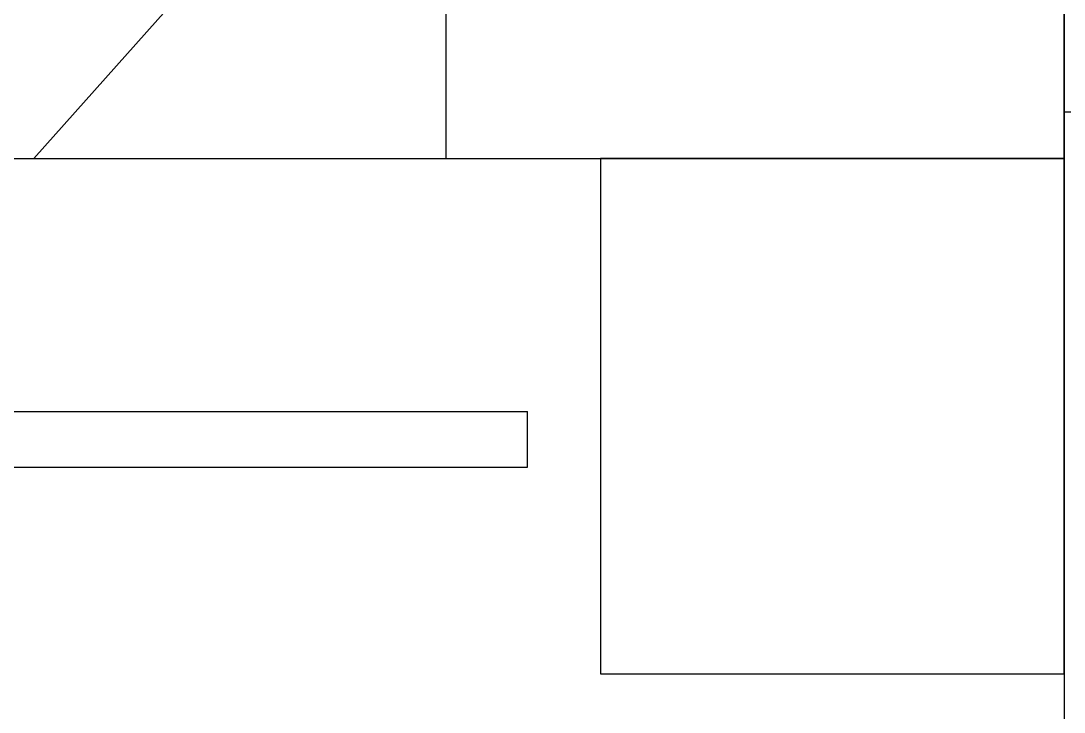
# Model space of a CAD drawing. Header units: millimetres. Extents: x -92759 to 184353, y -15225 to 86714.
# Drawn here: x 53788 to 54801, y 77704 to 78375 of the extents above; entities that cross this region are included whole.
import ezdxf

# ---------------------------------------------------------------- set-up
doc = ezdxf.new("R2010")
doc.units = ezdxf.units.MM
for name, color, linetype in [('0-1', 9, 'Continuous'), ('A-_DETA----_E-2', 9, 'Continuous'), ('A-_WALL----_H-1', 9, 'Continuous'), ('A-_WALLPRTN_E', 8, 'Continuous'), ('E-legend', 1, 'Continuous'), ('E-LIGHT----E', 1, 'Continuous'), ('M-_SANIFIXR_E', 9, 'Continuous')]:
    doc.layers.add(name, color=color, linetype=linetype)

# ---------------------------------------------------------------- blocks, each defined once
blk = doc.blocks.new('1599_FURN_RHH_BLK8 _NEW__2ND STY_dwg-10261561-BLK8_RHH_2ND STOREY PLAN')
at = {"layer": 'A-_DETA----_E-2'}
for p, q in [((-36099.8, -1100.1), (-36099.8, -200.1)), ((-35499.8, -1100.1), (-35499.8, -200.1)), ((-36099.8, -650.1), (-36499.8, -1100.1)), ((-37499.8, -1100.1), (-35499.8, -1100.1)), ((-35949.8, -1100.1), (-35949.8, -1600.1)), ((-35499.8, -1100.1), (-35949.8, -1100.1)), ((-35499.8, -1600.1), (-35499.8, -1100.1)), ((-35949.8, -1600.1), (-35499.8, -1600.1))]:
    blk.add_line(p, q, dxfattribs=at)
blk = doc.blocks.new('A$C3019c3af')
at = {"layer": 'A-_WALL----_H-1'}
h = blk.add_hatch(dxfattribs=at)
h.set_pattern_fill('FP_8', color=256, style=0, pattern_type=2)
h.set_pattern_definition([(0, (-11670.95, 40338.29), (609.6, 152.4), [50.292, -406.908, 50.292, -406.908, -2438.4]), (0, (-11670.95, 40338.29), (609.6, 152.4), [-914.4, 50.292, -864.108, 50.292, -406.908, -1066.8]), (0, (-11670.95, 40338.29), (609.6, 152.4), [-2286, 50.292, -254.508, 50.292, -711.708]), (120, (-11442.35, 40414.49), (-436.7823, 451.7291), [50.292, -406.908, 50.292, -406.908, -2438.4]), (120, (-11442.35, 40414.49), (-436.7823, 451.7291), [-914.4, 50.292, -864.108, 50.292, -406.908, -1066.8]), (120, (-11442.35, 40414.49), (-436.7823, 451.7291), [-2286, 50.292, -254.508, 50.292, -711.708]), (240, (-11366.15, 40719.29), (-172.8177, -604.1291), [50.292, -406.908, 50.292, -406.908, -2438.4]), (240, (-11366.15, 40719.29), (-172.8177, -604.1291), [-914.4, 50.292, -864.108, 50.292, -406.908, -1066.8]), (240, (-11366.15, 40719.29), (-172.8177, -604.1291), [-2286, 50.292, -254.508, 50.292, -711.708])])
h.paths.add_polyline_path([(-27900, 41050), (-27750, 41050), (-27750, 43725), (-27812.5, 43725), (-27812.5, 43750), (-27900, 43750), (-27900, 41850)])
h.paths.add_polyline_path([(-27812.5, 44850), (-27812.5, 44875), (-27750, 44875), (-27750, 46000), (-27900, 46000), (-27900, 44850)])
at = {"layer": 'A-_DETA----_E-2'}
for p, q in [((-28500, 45500), (-28500, 46400)), ((-27900, 45500), (-27900, 46400)), ((-28500, 45950), (-28900, 45500)), ((-29900, 45500), (-27900, 45500)), ((-28350, 45500), (-28350, 45000)), ((-27900, 45500), (-28350, 45500)), ((-27900, 45000), (-27900, 45500)), ((-28350, 45000), (-27900, 45000))]:
    blk.add_line(p, q, dxfattribs=at)
at = {"layer": 'A-_WALLPRTN_E'}
blk.add_line((-27900, 46000), (-27900, 44850), dxfattribs=at)
at = {"layer": 'M-_SANIFIXR_E'}
blk.add_blockref('1599_FURN_RHH_BLK8 _NEW__2ND STY_dwg-10261561-BLK8_RHH_2ND STOREY PLAN', (7599.8, 46600.1), dxfattribs=at)
blk = doc.blocks.new('L7')
at = {"layer": 'E-LIGHT----E'}
for p, q in [((-600, 27), (600, 27)), ((600, -27), (600, 27)), ((-600, -27), (600, -27))]:
    blk.add_line(p, q, dxfattribs=at)
blk = doc.blocks.new('EL_B8_L2_R4')
at = {"layer": 'E-LIGHT----E'}
blk.add_blockref('L7', (-36620.8, -1372.6), dxfattribs=at)

msp = doc.modelspace()

# ---------------------------------------------------------------- block references
at = {"layer": '0-1'}
msp.add_blockref('A$C3019c3af', (82701.1, 32741.2), dxfattribs=at)
at = {"layer": 'E-legend', "color": 7}
msp.add_blockref('EL_B8_L2_R4', (90301.1, 79341.2), dxfattribs=at)

doc.saveas('drawing.dxf')
